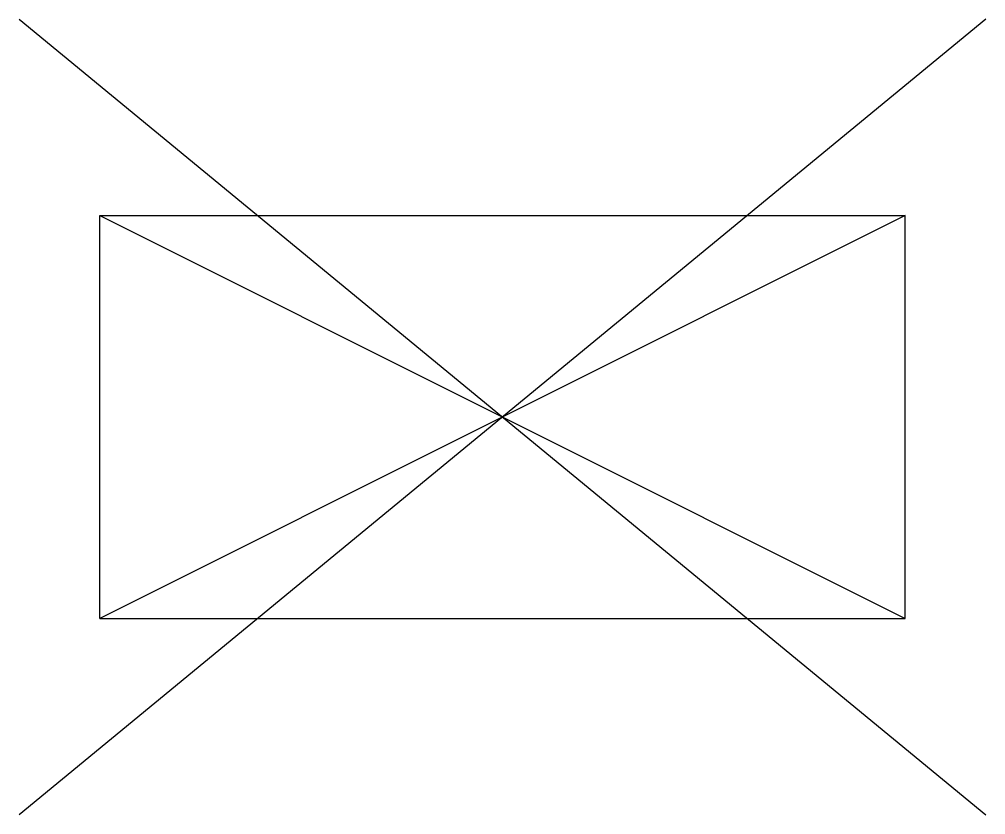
# Model space of a CAD drawing. Header units: metres. Extents: x -3.6 to 3.6, y -2.96 to 2.96.
import ezdxf

# ---------------------------------------------------------------- set-up
doc = ezdxf.new("R2010")
doc.units = ezdxf.units.M

msp = doc.modelspace()

# ---------------------------------------------------------------- linework, layer by layer
for p, q in [((3.6, 2.9625), (-3.6, -2.9625)), ((-3.6, 2.9625), (3.6, -2.9625)), ((-3, 1.5), (3, 1.5)), ((-3, -1.5), (-3, 1.5)), ((-3, 1.5), (3, -1.5)), ((3, 1.5), (-3, -1.5)), ((3, -1.5), (3, 1.5)), ((-3, -1.5), (3, -1.5))]:
    msp.add_line(p, q)

doc.saveas('drawing.dxf')
